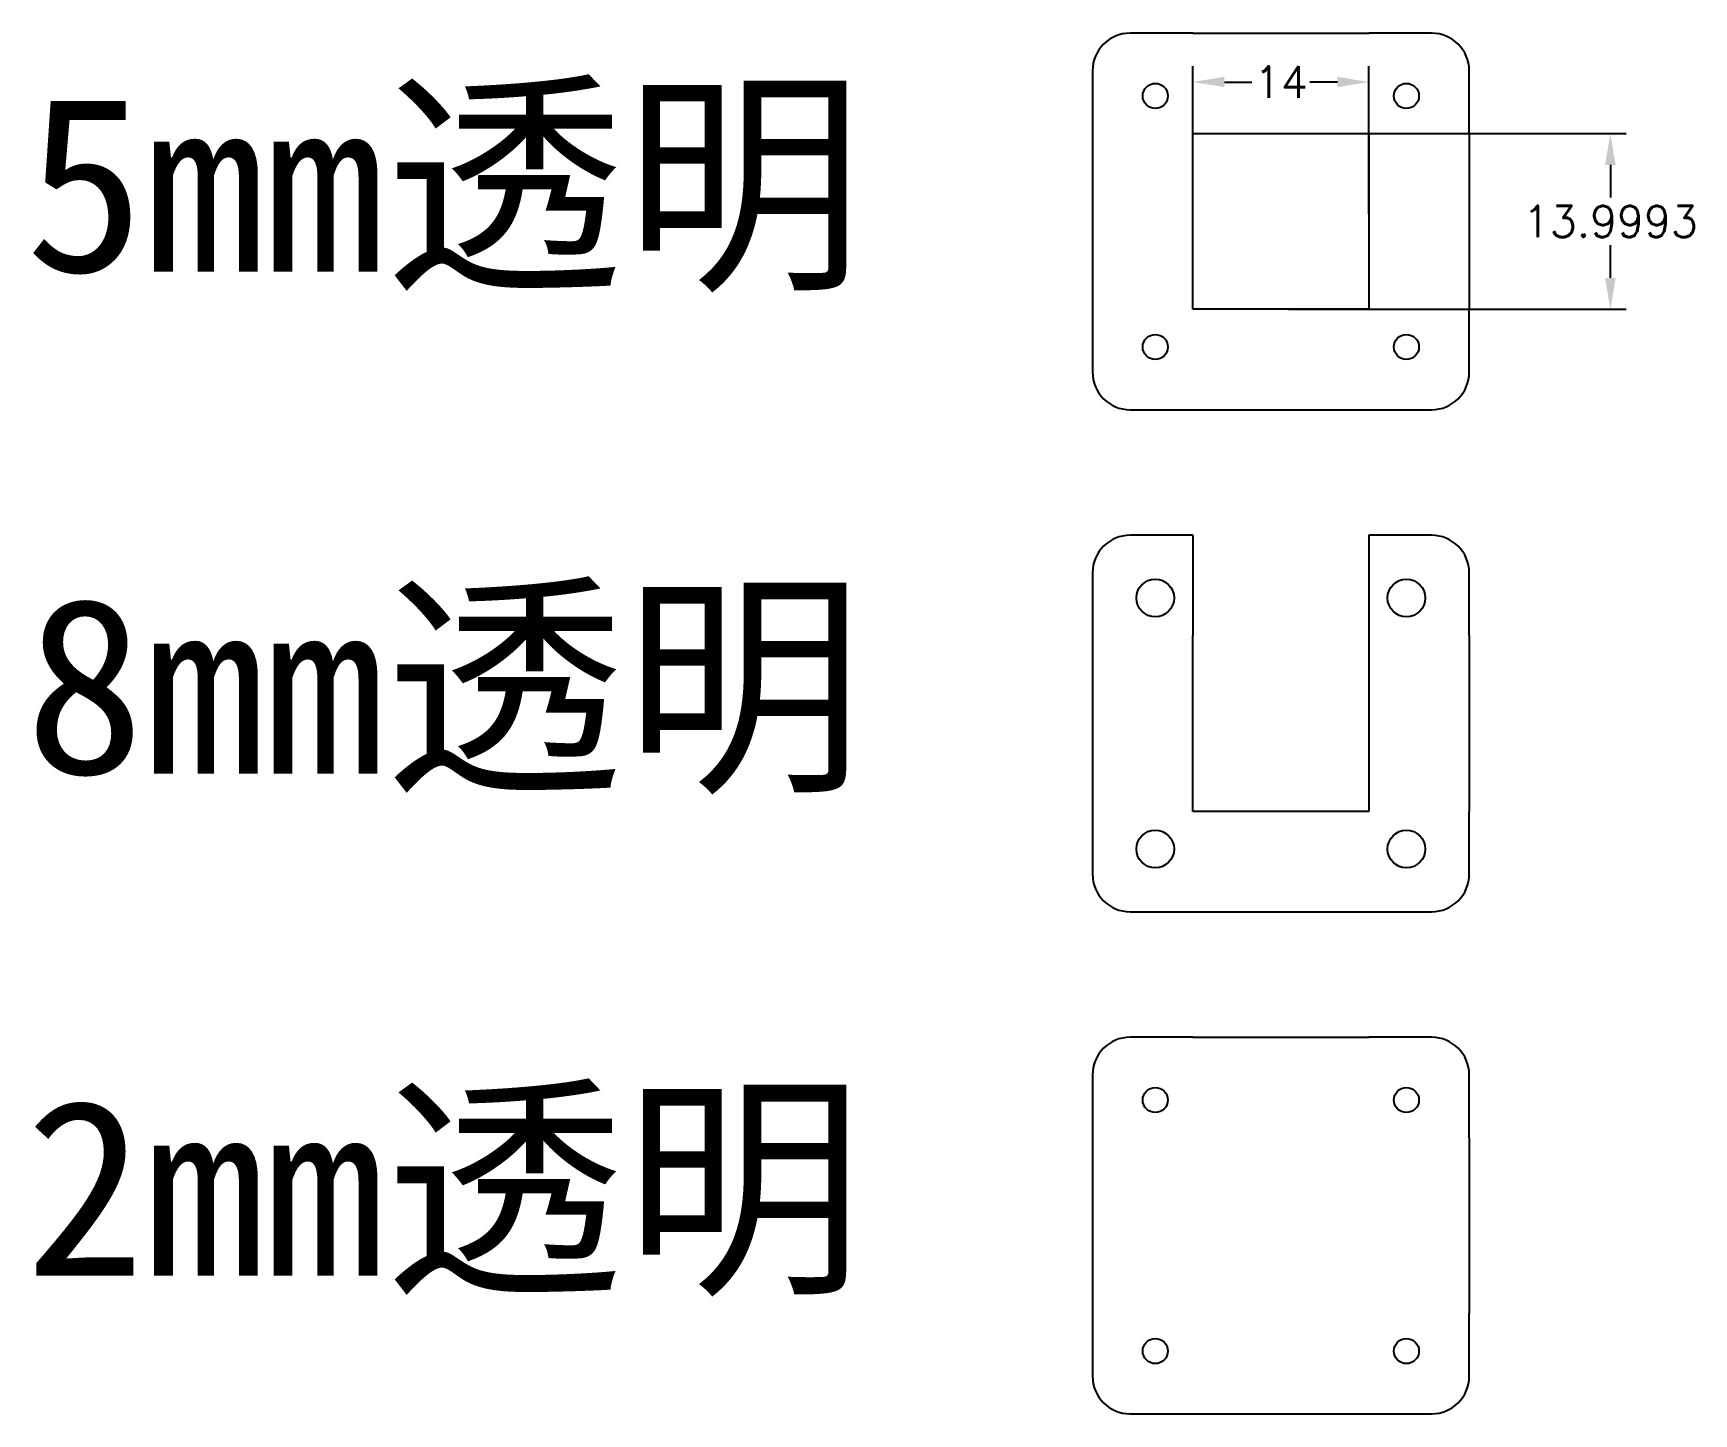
# Model space of a CAD drawing. Header units: millimetres. Extents: x -119 to 13, y -55 to 55.
import ezdxf

# ---------------------------------------------------------------- set-up
doc = ezdxf.new("R2010")
doc.units = ezdxf.units.MM
doc.layers.get('0').update_dxf_attribs({"lineweight": 25, "true_color": 0xffffff})
doc.styles.get("Standard").update_dxf_attribs({"font": 'txt_____.ttf'})
doc.styles.add('textstyle0', font='SimSun.ttf')
doc.styles.add('textstyle1', font='SimSun.ttf')
doc.styles.add('textstyle2', font='SimSun.ttf')
doc.dimstyles.get("Standard").update_dxf_attribs({"dimtxt": 2.5, "dimasz": 2.5, "dimexe": 1.25, "dimexo": 0.625, "dimtad": 1, "dimtxsty": 'Standard', "dimcen": 2.5, "dimadec": 0, "dimazin": 0, "dimtfac": 1, "dimtmove": 0, "dimatfit": 3, "dimfxl": 1, "dimarcsym": 0})

# ---------------------------------------------------------------- blocks, each defined once
blk = doc.blocks.new('*D1')
at = {"color": 0, "linetype": 'Continuous', "lineweight": -2, "transparency": 16777216}
for p, q in [((-27, 40.62), (-27, 52.36)), ((-13, 40.62), (-13, 52.36)), ((-24.5, 51.11), (-22.3, 51.11)), ((-15.5, 51.11), (-17.7, 51.11))]:
    blk.add_line(p, q, dxfattribs=at)
at = {"color": 0, "linetype": 'Continuous', "transparency": 16777216}
for points in [[(-24.5, 51.53), (-24.5, 50.7), (-27, 51.11)], [(-15.5, 51.53), (-15.5, 50.7), (-13, 51.11)]]:
    blk.add_solid(points, dxfattribs=at)
at = {"layer": 'Defpoints', "color": 0, "linetype": 'Continuous', "transparency": 16777216}
for p in [(-13, 51.11), (-27, 40), (-13, 40)]:
    blk.add_point(p, dxfattribs=at)
at = {"color": 0, "linetype": 'Continuous', "transparency": 16777216, "insert": (-20, 51.11), "char_height": 2.5, "attachment_point": 5}
blk.add_mtext('\\A1;14', dxfattribs=at)
blk = doc.blocks.new('*D2')
at = {"color": 0, "linetype": 'Continuous', "lineweight": -2, "transparency": 16777216}
for p, q in [((-19.38, 47), (7.49, 47)), ((6.24, 44.5), (6.24, 41.9)), ((6.24, 35.5), (6.24, 38.1)), ((-19.38, 33), (7.49, 33))]:
    blk.add_line(p, q, dxfattribs=at)
at = {"color": 0, "linetype": 'Continuous', "transparency": 16777216}
for points in [[(5.82, 44.5), (6.66, 44.5), (6.24, 47)], [(5.82, 35.5), (6.66, 35.5), (6.24, 33)]]:
    blk.add_solid(points, dxfattribs=at)
at = {"layer": 'Defpoints', "color": 0, "linetype": 'Continuous', "transparency": 16777216}
for p in [(-20, 47), (-20, 33), (6.24, 33)]:
    blk.add_point(p, dxfattribs=at)
at = {"color": 0, "linetype": 'Continuous', "transparency": 16777216, "insert": (6.24, 40), "char_height": 2.5, "attachment_point": 5}
blk.add_mtext('\\A1;13.9993', dxfattribs=at)

msp = doc.modelspace()

# ---------------------------------------------------------------- linework, layer by layer
for p, q in [((-27, 54.99965), (-32, 54.99965)), ((-27, 54.99965), (-13, 54.99965)), ((-8, 54.99965), (-13, 54.99965)), ((-35, 51.99965), (-35, 46.99965)), ((-5, 46.99965), (-5, 51.99965)), ((-35, 46.99965), (-35, 33.00035)), ((-5, 46.99965), (-5, 33.00035)), ((-35, 33.00035), (-35, 28.00035)), ((-5, 28.00035), (-5, 33.00035)), ((-32, 25.00035), (-27, 25.00035)), ((-27, 25.00035), (-13, 25.00035)), ((-13, 25.00035), (-8, 25.00035)), ((-27, 14.99965), (-32, 14.99965)), ((-27, 14.99965), (-27, 6.99965)), ((-8, 14.99965), (-13, 14.99965)), ((-13, 14.99965), (-13, 6.99965)), ((-35, 11.99965), (-35, 6.99965)), ((-5, 6.99965), (-5, 11.99965)), ((-35, 6.99965), (-35, -6.99965)), ((-5, 6.99965), (-5, -6.99965)), ((-35, -6.99965), (-35, -11.99965)), ((-5, -11.99965), (-5, -6.99965)), ((-32, -14.99965), (-27, -14.99965)), ((-27, -14.99965), (-13, -14.99965)), ((-13, -14.99965), (-8, -14.99965)), ((-27, -25.00035), (-32, -25.00035)), ((-27, -25.00035), (-13, -25.00035)), ((-8, -25.00035), (-13, -25.00035)), ((-35, -28.00035), (-35, -33.00035)), ((-5, -33.00035), (-5, -28.00035)), ((-35, -33.00035), (-35, -46.99965)), ((-5, -33.00035), (-5, -46.99965)), ((-35, -46.99965), (-35, -51.99965)), ((-5, -51.99965), (-5, -46.99965)), ((-32, -54.99965), (-27, -54.99965)), ((-27, -54.99965), (-13, -54.99965)), ((-13, -54.99965), (-8, -54.99965))]:
    msp.add_line(p, q)
at = {"color": 0}
for p, q in [((-27, 46.99965), (-13, 46.99965)), ((-27, 33.00035), (-27, 46.99965)), ((-13, 46.99965), (-13, 33.00035)), ((-13, 33.00035), (-27, 33.00035)), ((-27, -6.99965), (-27, 6.99965)), ((-13, 6.99965), (-13, -6.99965)), ((-13, -6.99965), (-27, -6.99965))]:
    msp.add_line(p, q, dxfattribs=at)
for centre, radius in [((-30, 50), 1), ((-10, 50), 1), ((-30, 30), 1), ((-10, 30), 1), ((-30, 10), 1.5), ((-10, 10), 1.5), ((-30, -10), 1.5), ((-10, -10), 1.5), ((-30, -30), 1), ((-10, -30), 1), ((-30, -50), 1), ((-10, -50), 1)]:
    msp.add_circle(centre, radius)
for centre, start, end in [((-32, 51.99965), 90, 180), ((-8, 51.99965), 360, 90), ((-32, 28.00035), 180, 270), ((-8, 28.00035), 270, 360), ((-32, 11.99965), 90, 180), ((-8, 11.99965), 360, 90), ((-32, -11.99965), 180, 270), ((-8, -11.99965), 270, 360), ((-32, -28.00035), 90, 180), ((-8, -28.00035), 360, 90), ((-32, -51.99965), 180, 270), ((-8, -51.99965), 270, 360)]:
    msp.add_arc(centre, 3, start, end)

# ---------------------------------------------------------------- texts
at = {"char_height": 14, "attachment_point": 1, "line_spacing_factor": 1.15057}
for s, insert, style in [('5mm透明\\P', (-120, 50), 'textstyle0'), ('8mm透明\\P', (-120, 10), 'textstyle2'), ('2mm透明\\P', (-120, -30), 'textstyle1')]:
    msp.add_mtext(s, dxfattribs=dict(at, insert=insert, style=style))

# ---------------------------------------------------------------- dimensions: what is measured, and where the dimension line sits
at = {"linetype": 'Continuous'}
dim = msp.add_linear_dim(base=(-13, 51.1143), p1=(-27, 40), p2=(-13, 40), dimstyle='Standard', override={"dimtad": 0, "dimtih": 1, "dimtoh": 1, "dimdec": 4, "dimdsep": 46, "dimcen": 0.09, "dimazin": 2, "dimtdec": 4, "dimtofl": 0, "dimtolj": 1, "dimtzin": 0}, dxfattribs=at)
dim.commit()
dim.dimension.update_dxf_attribs({"geometry": '*D1', "text_midpoint": (-20, 51.1143)})
dim = msp.add_linear_dim(base=(6.23966, 33.00035), p1=(-20, 46.99965), p2=(-20, 33.00035), angle=90, dimstyle='Standard', override={"dimtad": 0, "dimtih": 1, "dimtoh": 1, "dimdec": 4, "dimdsep": 46, "dimcen": 0.09, "dimazin": 2, "dimtdec": 4, "dimtofl": 0, "dimtolj": 1, "dimtzin": 0}, dxfattribs=at)
dim.commit()
dim.dimension.update_dxf_attribs({"geometry": '*D2', "text_midpoint": (6.23966, 40)})

doc.saveas('drawing.dxf')
